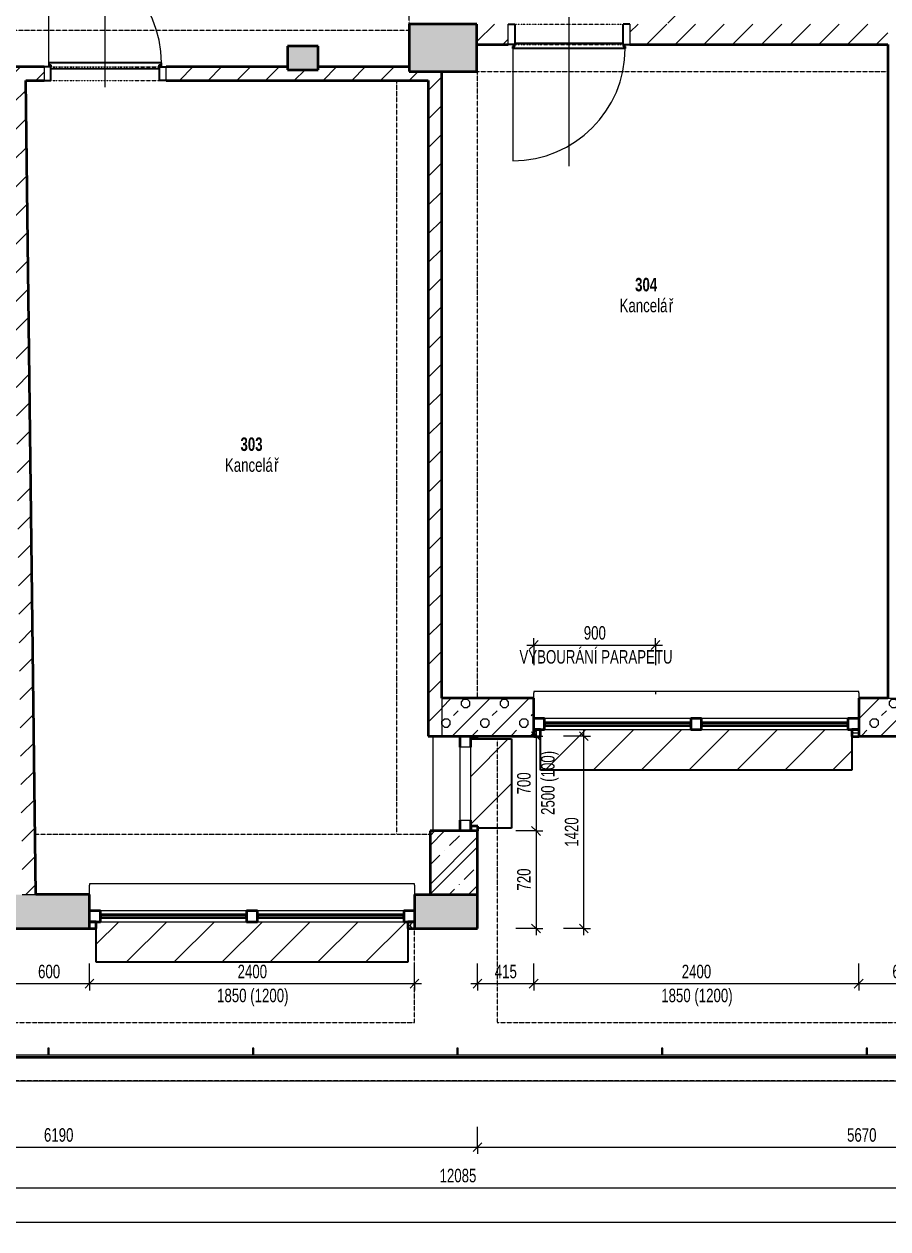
# Model space of a CAD drawing. Header units: millimetres. Extents: x -2861 to 222032, y -45352 to 20466.
# Drawn here: x 31845 to 38223, y -31282 to -22382 of the extents above; entities that cross this region are included whole.
import ezdxf

# ---------------------------------------------------------------- set-up
doc = ezdxf.new("R2010")
doc.units = ezdxf.units.MM
doc.linetypes.add('Dash dot dot', pattern=[5, 2, -1, 0, -1, 0, -1])
doc.linetypes.add('Čerchovaná se dvěma tečkami', pattern=[2.59, 1, -0.53, 0, -0.53, 0, -0.53])
for name, color, linetype, lineweight in [('A-ANNO-DIMS', 211, 'Continuous', 9), ('A-ANNO-DIMS-50', 211, 'Continuous', 9), ('A-AREA-IDEN', 2, 'Continuous', 9), ('A-DETL', 90, 'Continuous', 13), ('A-DETL-HDLN', 90, 'Continuous', 13), ('A-DOOR', 31, 'Continuous', 13), ('A-DOOR-FRAM', 31, 'Continuous', 25), ('A-FLOR', 192, 'Continuous', 13), ('A-FLOR-HRAL', 11, 'Continuous', 13), ('A-GENM', 13, 'Continuous', 13), ('A-GLAZ', 151, 'Continuous', 13), ('A-WALL', 113, 'Continuous', 13), ('A-WALL-PATT', 111, 'Continuous', 35), ('Q-SPCQ', 91, 'Continuous', 13), ('S-COLS', 52, 'Continuous', 13)]:
    doc.layers.add(name, color=color, linetype=linetype, lineweight=lineweight)
doc.styles.add('Arial_2', font='arial.ttf', dxfattribs={"width": 0.7, "height": 100})
doc.styles.add('Arial_B', font='arialbd.ttf', dxfattribs={"width": 0.7, "height": 100})
doc.dimstyles.new('Vnitřní_-_průhledné', dxfattribs={"dimscale": 304.8, "dimtxt": 102.02594, "dimasz": 0.213255, "dimexe": 0.164042, "dimexo": 0.0625, "dimgap": 0.032808, "dimtad": 1, "dimdec": 0, "dimrnd": 5, "dimzin": 0, "dimdsep": 46, "dimtxsty": 'Arial_2', "dimblk1": 'OBLIQUE', "dimblk2": 'OBLIQUE', "dimsah": 1, "dimcen": 0.09, "dimdle": 0.164042, "dimazin": 0, "dimtfac": 1, "dimtdec": 4, "dimtix": 1, "dimtmove": 0, "dimatfit": 3, "dimfxl": 0.492126, "dimfxlon": 1, "dimtvp": 1, "dimtolj": 1, "dimtzin": 0, "dimarcsym": 2})
pattern_1 = [(45, (0, 0), (-106.066, 106.066), [])]

# ---------------------------------------------------------------- blocks, each defined once
blk = doc.blocks.new('OKNO_2k_nadsvetlik - OKNO_2k_nadsvetlik 2400 x 1850-1972506-2NP_DEMOLICE A')
at = {"layer": 'A-GLAZ'}
h = blk.add_hatch(dxfattribs=at)
h.set_pattern_fill('FP_15', color=41, style=0, pattern_type=2)
h.set_pattern_definition([(180, (36807.78, -27502.503), (-75, -43.3), [50, -100]), (240, (36757.78, -27502.503), (-0.0011, -86.601905), [50, -100]), (120, (36757.78, -27502.503), (-74.9989, 43.301905), [50, -100])])
h.paths.add_polyline_path([(-1150, 141), (-1200, 141), (-1200, 90), (-1150, 90), (-1150, 140)])
h.paths.add_polyline_path([(1150, 141), (1150, 90), (1200, 90), (1200, 141)])
at = {"layer": 'A-GLAZ', "color": 40, "lineweight": 35}
for p, q in [((-1150, 141), (-1200, 141)), ((-1200, 141), (-1200, 140)), ((-1200, 90), (-1150, 90)), ((-1120, 90), (-1200, 90)), ((-1150, 90), (-1150, 141)), ((-1120, 10), (-1120, 90)), ((40, 90), (-40, 90)), ((-40, 90), (-40, 10)), ((40, 10), (40, 90)), ((1200, 90), (1120, 90)), ((1120, 90), (1120, 10)), ((1150, 141), (1150, 90)), ((1200, 141), (1150, 141)), ((1150, 90), (1200, 90)), ((1200, 140), (1200, 141)), ((-1200, 10), (-1120, 10)), ((-40, 60), (-1120, 60)), ((-1120, 60), (-1120, 40)), ((-1120, 40), (-40, 40)), ((-40, 40), (-40, 60)), ((-40, 10), (40, 10)), ((1120, 60), (40, 60)), ((40, 60), (40, 40)), ((40, 40), (1120, 40)), ((1120, 40), (1120, 60)), ((1120, 10), (1200, 10))]:
    blk.add_line(p, q, dxfattribs=at)
at = {"layer": 'A-GLAZ', "color": 41}
for p, q in [((-40, 90), (-1120, 90)), ((1120, 90), (40, 90)), ((-1120, 10), (-40, 10)), ((40, 10), (1120, 10))]:
    blk.add_line(p, q, dxfattribs=at)
blk = doc.blocks.new('parapet s nosem_vnitní - parapet s nosem_vnitní-1280305-2NP_DEMOLICE A')
at = {"layer": 'A-GENM', "color": 41}
for p, q in [((-1200, -190), (-1200, -150)), ((1200, -150), (1200, -190)), ((-1200, -190), (-1200, -200)), ((-1200, -200), (1200, -200)), ((1200, -200), (1200, -190))]:
    blk.add_line(p, q, dxfattribs=at)
blk = doc.blocks.new('parapet_ext - parapet_ext-1801991-2NP_DEMOLICE A')
at = {"layer": 'Q-SPCQ'}
h = blk.add_hatch(dxfattribs=at)
h.set_pattern_fill('FP_16', color=41, style=0, pattern_type=2)
h.set_pattern_definition([(225, (36807.78, -27592.5), (176.7767, -176.7767), [])])
h.paths.add_polyline_path([(-1150, 300), (-1150, 0), (1150, 0), (1150, 300), (-1120, 300)])
at = {"layer": 'Q-SPCQ', "color": 31, "lineweight": 25}
for p, q in [((-1150, 51), (-1150, 300)), ((-1150, 300), (1150, 300)), ((1150, 300), (1150, 51))]:
    blk.add_line(p, q, dxfattribs=at)
blk = doc.blocks.new('OKNO_2k_nadsvetlik - OKNO_2k_nadsvetlik 2400 x 1850-V3-2NP_DEMOLICE A')
at = {"layer": 'A-GLAZ'}
h = blk.add_hatch(dxfattribs=at)
h.set_pattern_fill('FP_19', color=256, style=0, pattern_type=2)
h.set_pattern_definition([(180, (33528.153, -28937.503), (-75, -43.3), [50, -100]), (240, (33478.153, -28937.503), (-0.0011, -86.601905), [50, -100]), (120, (33478.153, -28937.503), (-74.9989, 43.301905), [50, -100])])
h.paths.add_polyline_path([(-1200, 126), (-1200, 75), (-1150, 75), (-1150, 126)])
h.paths.add_polyline_path([(1150, 126), (1150, 75), (1200, 75), (1200, 126)])
at = {"layer": 'A-GLAZ', "lineweight": 35}
for p, q in [((-1150, 126), (-1200, 126)), ((-1200, 126), (-1200, 125)), ((-1150, 75), (-1150, 126)), ((1150, 126), (1150, 75)), ((1200, 126), (1150, 126)), ((1200, 125), (1200, 126)), ((-1200, 75), (-1150, 75)), ((-1120, 75), (-1200, 75)), ((-1120, -5), (-1120, 75)), ((-40, 45), (-1120, 45)), ((-1120, 45), (-1120, 25)), ((-1120, 25), (-40, 25)), ((40, 75), (-40, 75)), ((-40, 75), (-40, -5)), ((-40, 25), (-40, 45)), ((40, -5), (40, 75)), ((1120, 45), (40, 45)), ((40, 45), (40, 25)), ((40, 25), (1120, 25)), ((1200, 75), (1120, 75)), ((1120, 75), (1120, -5)), ((1120, 25), (1120, 45)), ((1150, 75), (1200, 75)), ((-1200, -5), (-1120, -5)), ((-40, -5), (40, -5)), ((1120, -5), (1200, -5))]:
    blk.add_line(p, q, dxfattribs=at)
at = {"layer": 'A-GLAZ'}
for p, q in [((-40, 75), (-1120, 75)), ((1120, 75), (40, 75)), ((-1120, -5), (-40, -5)), ((40, -5), (1120, -5))]:
    blk.add_line(p, q, dxfattribs=at)
blk = doc.blocks.new('parapet s nosem_vnitní - parapet s nosem_vnitní-V1-2NP_DEMOLICE A')
at = {"layer": 'A-GENM'}
for p, q in [((-1200, -190), (-1200, -120)), ((1200, -120), (1200, -190)), ((-1200, -190), (-1200, -200)), ((-1200, -200), (1200, -200)), ((1200, -200), (1200, -190))]:
    blk.add_line(p, q, dxfattribs=at)
blk = doc.blocks.new('parapet_ext - parapet_ext-V4-2NP_DEMOLICE A')
at = {"layer": 'Q-SPCQ'}
h = blk.add_hatch(dxfattribs=at)
h.set_pattern_fill('FP_20', color=41, style=0, pattern_type=2)
h.set_pattern_definition([(225, (33528.15, -29012.5), (176.7767, -176.7767), [])])
h.paths.add_polyline_path([(-1150, 300), (-1150, 0), (1150, 0), (1150, 300), (-1120, 300)])
at = {"layer": 'Q-SPCQ', "color": 31, "lineweight": 25}
for p, q in [((-1150, 51), (-1150, 300)), ((-1150, 300), (1150, 300)), ((1150, 300), (1150, 51))]:
    blk.add_line(p, q, dxfattribs=at)
blk = doc.blocks.new('Zábradlí - 50x10mm-980461-2NP_DEMOLICE A')
at = {"layer": 'A-FLOR-HRAL', "color": 41}
for p, q in [((25, 5), (-25, 5)), ((-25, 5), (-25, -5)), ((-25, -5), (25, -5))]:
    blk.add_line(p, q, dxfattribs=at)
blk = doc.blocks.new('Zábradlí - Zábradlí-1021635-2NP_DEMOLICE A')
at = {"layer": 'A-FLOR-HRAL', "color": 41}
for p, q in [((41088.6, -29997.5), (29003.6, -29997.5)), ((29003.6, -30007.5), (41088.6, -30007.5)), ((29003.6, -30017.5), (41088.6, -30017.5))]:
    blk.add_line(p, q, dxfattribs=at)
at = {"rotation": 269.9999999999998}
for p in [(32024.8, -29972.5), (33535.5, -29972.5), (35046.1, -29972.5), (36556.7, -29972.5), (38067.3, -29972.5)]:
    blk.add_blockref('Zábradlí - 50x10mm-980461-2NP_DEMOLICE A', p, dxfattribs=at)
blk = doc.blocks.new('DVERE_1k_oblozka - DD03_01_800x1970_koupelna-1549513-2NP_DEMOLICE A')
at = {"layer": 'A-DOOR'}
for p, q in [((-415, 47.1), (-415, 907.1)), ((0, -102.9), (0, 947.1)), ((-400, 47.1), (-450, 47.1)), ((-450, 47.1), (-450, -52.9)), ((-400, -52.9), (-400, 47.1)), ((305, 77.1), (-305, 77.1)), ((450, 47.1), (400, 47.1)), ((400, 47.1), (400, -52.9)), ((415, 77.1), (415, 47.1)), ((450, -52.9), (450, 47.1)), ((-450, -52.9), (-400, -52.9)), ((400, -52.9), (450, -52.9))]:
    blk.add_line(p, q, dxfattribs=at)
at = {"layer": 'A-DOOR', "lineweight": 25}
for p, q in [((415, 77.1), (-415, 77.1)), ((-415, 77.1), (-415, 62.1)), ((-415, 62.1), (-400, 62.1)), ((-400, 62.1), (-400, 47.1)), ((-400, 37.1), (400, 37.1)), ((400, 47.1), (400, 62.1)), ((400, 62.1), (415, 62.1)), ((415, 62.1), (415, 77.1))]:
    blk.add_line(p, q, dxfattribs=at)
at = {"layer": 'A-DOOR', "linetype": 'Čerchovaná se dvěma tečkami'}
for p, q in [((-400, 47.1), (400, 47.1)), ((-400, -52.9), (400, -52.9))]:
    blk.add_line(p, q, dxfattribs=at)
at = {"layer": 'A-DOOR'}
blk.add_arc((-415, 77.1), 830, 360, 90, dxfattribs=at)
at = {"layer": 'A-DOOR-FRAM'}
for p, q in [((-400, 47.1), (-450, 47.1)), ((-400, -52.9), (-400, 47.1)), ((400, 47.1), (400, -52.9)), ((400, 47.1), (450, 47.1)), ((-450, -52.9), (-400, -52.9)), ((450, -52.9), (400, -52.9))]:
    blk.add_line(p, q, dxfattribs=at)
blk = doc.blocks.new('DVERE_1k_oblozka - DD03_01_800x1970_koupelna-1549524-2NP_DEMOLICE A')
at = {"layer": 'A-DOOR'}
for p, q in [((0, 127.9), (0, -972.1)), ((-450, 77.9), (-400, 77.9)), ((-450, -72.1), (-450, 77.9)), ((-400, 77.9), (-400, -72.1)), ((400, 77.9), (450, 77.9)), ((400, -72.1), (400, 77.9)), ((450, 77.9), (450, -72.1)), ((-400, -72.1), (-450, -72.1)), ((-415, -72.1), (-415, -932.1)), ((450, -72.1), (400, -72.1)), ((415, -102.1), (415, -72.1)), ((305, -102.1), (-305, -102.1))]:
    blk.add_line(p, q, dxfattribs=at)
at = {"layer": 'A-DOOR', "linetype": 'Čerchovaná se dvěma tečkami'}
for p, q in [((-400, 77.9), (400, 77.9)), ((-400, -72.1), (400, -72.1))]:
    blk.add_line(p, q, dxfattribs=at)
at = {"layer": 'A-DOOR', "lineweight": 25}
for p, q in [((-415, -87.1), (-400, -87.1)), ((-415, -102.1), (-415, -87.1)), ((-400, -62.1), (400, -62.1)), ((-400, -87.1), (-400, -72.1)), ((400, -72.1), (400, -87.1)), ((400, -87.1), (415, -87.1)), ((415, -87.1), (415, -102.1)), ((415, -102.1), (-415, -102.1))]:
    blk.add_line(p, q, dxfattribs=at)
at = {"layer": 'A-DOOR'}
blk.add_arc((-415, -102.1), 830, 270, 0, dxfattribs=at)
at = {"layer": 'A-DOOR-FRAM'}
for p, q in [((-450, 77.9), (-400, 77.9)), ((-400, 77.9), (-400, -72.1)), ((400, -72.1), (400, 77.9)), ((450, 77.9), (400, 77.9)), ((-400, -72.1), (-450, -72.1)), ((400, -72.1), (450, -72.1))]:
    blk.add_line(p, q, dxfattribs=at)
blk = doc.blocks.new('OKNO_1k_nadsvetlik - OKNO_1k_nadsvetlik_700 x 2500-2251905-2NP_DEMOLICE A')
at = {"layer": 'A-GLAZ'}
h = blk.add_hatch(dxfattribs=at)
h.set_pattern_fill('FP_67', color=41, style=0, pattern_type=2)
h.set_pattern_definition([(90, (-27992.503, -35068.29), (-43.3, 75), [50, -100]), (150, (-27992.503, -35018.29), (-86.601905, 0.0011), [50, -100]), (30, (-27992.503, -35018.29), (43.301905, 74.9989), [50, -100])])
h.paths.add_polyline_path([(350, 125), (350, 126), (315, 126), (315, 75), (350, 75)])
h.paths.add_polyline_path([(-345, 75), (-345, 126), (-350, 126), (-350, 75)])
at = {"layer": 'A-GLAZ', "color": 40, "lineweight": 35}
for p, q in [((-345, 126), (-350, 126)), ((-345, 75), (-345, 126)), ((315, 126), (315, 75)), ((350, 126), (315, 126)), ((350, 125), (350, 126)), ((-350, 75), (-345, 75)), ((-270, 75), (-350, 75)), ((350, 75), (270, 75)), ((315, 75), (350, 75)), ((-350, -5), (-270, -5)), ((270, -5), (350, -5))]:
    blk.add_line(p, q, dxfattribs=at)
at = {"layer": 'A-GLAZ', "color": 41}
for p, q in [((-330, 126), (-345, 126)), ((270, 75), (-270, 75)), ((-270, 75), (-270, -5)), ((270, -5), (270, 75)), ((-270, -5), (270, -5))]:
    blk.add_line(p, q, dxfattribs=at)
blk = doc.blocks.new('parapet s nosem_vnitní - parapet s nosem_vnitní-1308288-2NP_DEMOLICE A')
at = {"layer": 'A-GENM', "color": 41}
blk.add_line((-350, -200), (350, -200), dxfattribs=at)
blk = doc.blocks.new('parapet_ext - parapet_ext-2251907-2NP_DEMOLICE A')
at = {"layer": 'Q-SPCQ'}
h = blk.add_hatch(dxfattribs=at)
h.set_pattern_fill('FP_68', color=41, style=0, pattern_type=2)
h.set_pattern_definition([(135, (-27992.5, -35143.3), (-176.7767, -176.7767), [])])
h.paths.add_polyline_path([(330, 300), (-330, 300), (-330, 0), (315, 0), (315, 51), (330, 51)])
at = {"layer": 'Q-SPCQ', "color": 31, "lineweight": 25}
for p, q in [((-330, 0), (-330, 300)), ((-330, 300), (330, 300)), ((330, 300), (330, 51))]:
    blk.add_line(p, q, dxfattribs=at)
blk = doc.blocks.new('Betonový pravoúhlý sloup - 170 x 230mm-2256506-2NP_DEMOLICE A')
at = {"layer": 'S-COLS'}
blk.add_hatch(color=9, dxfattribs=at).paths.add_polyline_path([(-87.5, -112.5), (87.5, -112.5), (87.5, 112.5), (-87.5, 112.5)])
at = {"layer": 'S-COLS', "lineweight": 35}
for p, q in [((87.5, 112.5), (-87.5, 112.5)), ((-87.5, 112.5), (-87.5, -112.5)), ((87.5, -112.5), (87.5, 112.5)), ((-87.5, -112.5), (87.5, -112.5))]:
    blk.add_line(p, q, dxfattribs=at)
blk = doc.blocks.new('Betonový pravoúhlý sloup - 350 x 500mm-2256481-2NP_DEMOLICE A')
at = {"layer": 'S-COLS'}
blk.add_hatch(color=9, dxfattribs=at).paths.add_polyline_path([(-175, -250), (175, -250), (175, 250), (-175, 250)])
at = {"layer": 'S-COLS', "lineweight": 35}
for p, q in [((175, 250), (-175, 250)), ((-175, 250), (-175, -250)), ((175, -250), (175, 250)), ((-175, -250), (175, -250))]:
    blk.add_line(p, q, dxfattribs=at)
blk = doc.blocks.new('DIMBLOCK35-2NP_DEMOLICE A')
at = {"layer": 'A-ANNO-DIMS-50'}
for p, q in [((29003.6, -30677.6), (29003.6, -30527.6)), ((35193.3, -30677.6), (35193.3, -30527.6)), ((29003.6, -30677.6), (35193.3, -30677.6)), ((29003.6, -30677.6), (29003.6, -30727.6)), ((35193.3, -30677.6), (35193.3, -30727.6))]:
    blk.add_line(p, q, dxfattribs=at)
at = {"layer": 'A-ANNO-DIMS-50', "lineweight": 18}
for p, q in [((29003.6, -30677.6), (28971.1, -30710.1)), ((29003.6, -30677.6), (29036.1, -30645.1)), ((35193.3, -30677.6), (35160.8, -30710.1)), ((35193.3, -30677.6), (35225.8, -30645.1))]:
    blk.add_line(p, q, dxfattribs=at)
at = {"layer": 'A-ANNO-DIMS-50', "color": 0, "insert": (31991.7, -30537.8), "char_height": 100, "width": 256.164, "attachment_point": 1, "line_spacing_factor": 0.941778, "style": 'Arial_2'}
blk.add_mtext('6190', dxfattribs=at)
blk = doc.blocks.new('_Oblique')
at = {"color": 0, "linetype": 'ByBlock', "lineweight": -2}
blk.add_line((-0.5, -0.5), (0.5, 0.5), dxfattribs=at)
blk = doc.blocks.new('DIMBLOCK36-2NP_DEMOLICE A')
at = {"layer": 'A-ANNO-DIMS-50'}
for p, q in [((35193.3, -30677.6), (35193.3, -30527.6)), ((40863.6, -30677.6), (40863.6, -30527.6)), ((35193.3, -30677.6), (40863.6, -30677.6)), ((35193.3, -30677.6), (35193.3, -30727.6)), ((40863.6, -30677.6), (40863.6, -30727.6))]:
    blk.add_line(p, q, dxfattribs=at)
at = {"layer": 'A-ANNO-DIMS-50', "lineweight": 18}
for p, q in [((35193.3, -30677.6), (35160.8, -30710.1)), ((35193.3, -30677.6), (35225.8, -30645.1)), ((40863.6, -30677.6), (40831.1, -30710.1)), ((40863.6, -30677.6), (40896.1, -30645.1))]:
    blk.add_line(p, q, dxfattribs=at)
at = {"layer": 'A-ANNO-DIMS-50', "color": 0, "insert": (37921.7, -30537.8), "char_height": 100, "width": 256.164, "attachment_point": 1, "line_spacing_factor": 0.941778, "style": 'Arial_2'}
blk.add_mtext('5670', dxfattribs=at)
blk = doc.blocks.new('DIMBLOCK40-2NP_DEMOLICE A')
at = {"layer": 'A-ANNO-DIMS-50'}
for p, q in [((35193.3, -29470.3), (35193.3, -29320.3)), ((35607.8, -29470.3), (35607.8, -29320.3)), ((35143.3, -29470.3), (35607.8, -29470.3)), ((35193.3, -29470.3), (35193.3, -29520.3)), ((35607.8, -29470.3), (35607.8, -29520.3))]:
    blk.add_line(p, q, dxfattribs=at)
at = {"layer": 'A-ANNO-DIMS-50', "lineweight": 18}
for p, q in [((35193.3, -29470.3), (35225.8, -29437.8)), ((35607.8, -29470.3), (35640.3, -29437.8)), ((35193.3, -29470.3), (35160.8, -29502.8)), ((35607.8, -29470.3), (35575.3, -29502.8))]:
    blk.add_line(p, q, dxfattribs=at)
at = {"layer": 'A-ANNO-DIMS-50', "color": 0, "insert": (35320.5, -29330.4), "char_height": 100, "width": 192.123, "attachment_point": 1, "line_spacing_factor": 0.941778, "style": 'Arial_2'}
blk.add_mtext('415', dxfattribs=at)
blk = doc.blocks.new('DIMBLOCK41-2NP_DEMOLICE A')
at = {"layer": 'A-ANNO-DIMS-50'}
for p, q in [((35607.8, -29470.3), (35607.8, -29320.3)), ((38007.8, -29470.3), (38007.8, -29320.3)), ((35607.8, -29470.3), (38007.8, -29470.3)), ((35607.8, -29470.3), (35607.8, -29520.3)), ((38007.8, -29470.3), (38007.8, -29520.3))]:
    blk.add_line(p, q, dxfattribs=at)
at = {"layer": 'A-ANNO-DIMS-50', "lineweight": 18}
for p, q in [((35607.8, -29470.3), (35640.3, -29437.8)), ((38007.8, -29470.3), (38040.3, -29437.8)), ((35607.8, -29470.3), (35575.3, -29502.8)), ((38007.8, -29470.3), (37975.3, -29502.8))]:
    blk.add_line(p, q, dxfattribs=at)
at = {"layer": 'A-ANNO-DIMS-50', "color": 0, "char_height": 100, "attachment_point": 1, "line_spacing_factor": 0.941778, "style": 'Arial_2'}
for s, insert, width in [('2400', (36701, -29330.4), 256.164), ('1850 (1200)', (36549.6, -29507.4), 619.69)]:
    blk.add_mtext(s, dxfattribs=dict(at, insert=insert, width=width))
blk = doc.blocks.new('DIMBLOCK42-2NP_DEMOLICE A')
at = {"layer": 'A-ANNO-DIMS-50'}
for p, q in [((38007.8, -29470.3), (38007.8, -29320.3)), ((38665.6, -29470.3), (38665.6, -29320.3)), ((38007.8, -29470.3), (38665.6, -29470.3)), ((38007.8, -29470.3), (38007.8, -29520.3)), ((38665.6, -29470.3), (38665.6, -29520.3))]:
    blk.add_line(p, q, dxfattribs=at)
at = {"layer": 'A-ANNO-DIMS-50', "lineweight": 18}
for p, q in [((38007.8, -29470.3), (38040.3, -29437.8)), ((38665.6, -29470.3), (38698.1, -29437.8)), ((38007.8, -29470.3), (37975.3, -29502.8)), ((38665.6, -29470.3), (38633.1, -29502.8))]:
    blk.add_line(p, q, dxfattribs=at)
at = {"layer": 'A-ANNO-DIMS-50', "color": 0, "insert": (38256.6, -29330.4), "char_height": 100, "width": 192.123, "attachment_point": 1, "line_spacing_factor": 0.941778, "style": 'Arial_2'}
blk.add_mtext('660', dxfattribs=at)
blk = doc.blocks.new('DIMBLOCK45-2NP_DEMOLICE A')
at = {"layer": 'A-ANNO-DIMS-50'}
for p, q in [((35977.4, -27642.5), (35827.4, -27642.5)), ((35977.4, -29112.5), (35977.4, -27592.5)), ((35977.4, -27642.5), (36027.4, -27642.5)), ((35977.4, -29062.5), (35827.4, -29062.5)), ((35977.4, -29062.5), (36027.4, -29062.5))]:
    blk.add_line(p, q, dxfattribs=at)
at = {"layer": 'A-ANNO-DIMS-50', "lineweight": 18}
for p, q in [((35977.4, -27642.5), (35944.9, -27610)), ((35977.4, -27642.5), (36009.9, -27675)), ((35977.4, -29062.5), (35944.9, -29030)), ((35977.4, -29062.5), (36009.9, -29095))]:
    blk.add_line(p, q, dxfattribs=at)
at = {"layer": 'A-ANNO-DIMS-50', "color": 0, "insert": (35837.6, -28459.2), "char_height": 100, "width": 256.164, "attachment_point": 1, "rotation": 90, "line_spacing_factor": 0.941778, "style": 'Arial_2'}
blk.add_mtext('1420', dxfattribs=at)
blk = doc.blocks.new('DIMBLOCK48-2NP_DEMOLICE A')
at = {"layer": 'A-ANNO-DIMS-50'}
for p, q in [((31728.2, -29470.3), (31728.2, -29320.3)), ((32328.2, -29470.3), (32328.2, -29320.3)), ((31728.2, -29470.3), (32328.2, -29470.3)), ((31728.2, -29470.3), (31728.2, -29520.3)), ((32328.2, -29470.3), (32328.2, -29520.3))]:
    blk.add_line(p, q, dxfattribs=at)
at = {"layer": 'A-ANNO-DIMS-50', "lineweight": 18}
for p, q in [((31728.2, -29470.3), (31760.7, -29437.8)), ((32328.2, -29470.3), (32360.7, -29437.8)), ((31728.2, -29470.3), (31695.7, -29502.8)), ((32328.2, -29470.3), (32295.7, -29502.8))]:
    blk.add_line(p, q, dxfattribs=at)
at = {"layer": 'A-ANNO-DIMS-50', "color": 0, "insert": (31948.1, -29330.4), "char_height": 100, "width": 192.123, "attachment_point": 1, "line_spacing_factor": 0.941778, "style": 'Arial_2'}
blk.add_mtext('600', dxfattribs=at)
blk = doc.blocks.new('DIMBLOCK49-2NP_DEMOLICE A')
at = {"layer": 'A-ANNO-DIMS-50'}
for p, q in [((32328.2, -29470.3), (32328.2, -29320.3)), ((34728.2, -29470.3), (34728.2, -29320.3)), ((32328.2, -29470.3), (34778.2, -29470.3)), ((32328.2, -29470.3), (32328.2, -29520.3)), ((34728.2, -29470.3), (34728.2, -29520.3))]:
    blk.add_line(p, q, dxfattribs=at)
at = {"layer": 'A-ANNO-DIMS-50', "lineweight": 18}
for p, q in [((32328.2, -29470.3), (32360.7, -29437.8)), ((34728.2, -29470.3), (34760.7, -29437.8)), ((32328.2, -29470.3), (32295.7, -29502.8)), ((34728.2, -29470.3), (34695.7, -29502.8))]:
    blk.add_line(p, q, dxfattribs=at)
at = {"layer": 'A-ANNO-DIMS-50', "color": 0, "char_height": 100, "attachment_point": 1, "line_spacing_factor": 0.941778, "style": 'Arial_2'}
for s, insert, width in [('2400', (33421.4, -29330.4), 256.164), ('1850 (1200)', (33269.9, -29507.4), 619.69)]:
    blk.add_mtext(s, dxfattribs=dict(at, insert=insert, width=width))
blk = doc.blocks.new('DIMBLOCK82-2NP_DEMOLICE A')
at = {"layer": 'A-ANNO-DIMS-50'}
for p, q in [((29003.6, -30977.7), (29003.6, -30684.9)), ((41088.6, -30977.7), (41088.6, -30684.9)), ((29003.6, -30977.7), (41088.6, -30977.7)), ((29003.6, -30977.7), (29003.6, -31027.7)), ((41088.6, -30977.7), (41088.6, -31027.7))]:
    blk.add_line(p, q, dxfattribs=at)
at = {"layer": 'A-ANNO-DIMS-50', "lineweight": 18}
for p, q in [((29003.6, -30977.7), (29036.1, -30945.2)), ((41088.6, -30977.7), (41121.1, -30945.2)), ((29003.6, -30977.7), (28971.1, -31010.2)), ((41088.6, -30977.7), (41056.1, -31010.2))]:
    blk.add_line(p, q, dxfattribs=at)
at = {"layer": 'A-ANNO-DIMS-50', "color": 0, "insert": (34912.7, -30837.8), "char_height": 100, "width": 320.204, "attachment_point": 1, "line_spacing_factor": 0.941778, "style": 'Arial_2'}
blk.add_mtext('12085', dxfattribs=at)
blk = doc.blocks.new('DIMBLOCK85-2NP_DEMOLICE A')
at = {"layer": 'A-ANNO-DIMS-50'}
for p, q in [((41513.6, -31231.9), (41513.6, -30522)), ((-1455.4, -31231.9), (-1455.4, -30806.8)), ((-1505.4, -31231.9), (41563.6, -31231.9)), ((-1455.4, -31231.9), (-1455.4, -31281.9)), ((41513.6, -31231.9), (41513.6, -31281.9))]:
    blk.add_line(p, q, dxfattribs=at)
at = {"layer": 'A-ANNO-DIMS-50', "lineweight": 18}
for p, q in [((-1455.4, -31231.9), (-1487.9, -31264.4)), ((-1455.4, -31231.9), (-1422.9, -31199.4)), ((41513.6, -31231.9), (41481.1, -31264.4)), ((41513.6, -31231.9), (41546.1, -31199.4))]:
    blk.add_line(p, q, dxfattribs=at)
at = {"layer": 'A-ANNO-DIMS-50', "color": 0, "insert": (19895.7, -31092.1), "char_height": 100, "width": 320.204, "attachment_point": 1, "line_spacing_factor": 0.941778, "style": 'Arial_2'}
blk.add_mtext('42970', dxfattribs=at)
blk = doc.blocks.new('DIMBLOCK110-2NP_DEMOLICE A')
at = {"layer": 'A-ANNO-DIMS-50'}
for p, q in [((35607.8, -26968.9), (35607.8, -26918.9)), ((36507.8, -26968.9), (36507.8, -26918.9)), ((35557.8, -26968.9), (36557.8, -26968.9)), ((35607.8, -26968.9), (35607.8, -27118.9)), ((36507.8, -26968.9), (36507.8, -27118.9))]:
    blk.add_line(p, q, dxfattribs=at)
at = {"layer": 'A-ANNO-DIMS-50', "lineweight": 18}
for p, q in [((35607.8, -26968.9), (35640.3, -26936.4)), ((36507.8, -26968.9), (36540.3, -26936.4)), ((35607.8, -26968.9), (35575.3, -27001.4)), ((36507.8, -26968.9), (36475.3, -27001.4))]:
    blk.add_line(p, q, dxfattribs=at)
at = {"layer": 'A-ANNO-DIMS-50', "color": 0, "char_height": 100, "attachment_point": 1, "line_spacing_factor": 0.941778, "style": 'Arial_2'}
for s, insert, width in [('900', (35977.7, -26829), 192.123), ('VYBOURÁNÍ PARAPETU', (35502.9, -27006), 1331.674)]:
    blk.add_mtext(s, dxfattribs=dict(at, insert=insert, width=width))
blk = doc.blocks.new('DIMBLOCK111-2NP_DEMOLICE A')
at = {"layer": 'A-ANNO-DIMS-50'}
for p, q in [((35625, -27642.5), (35475, -27642.5)), ((35625, -27592.5), (35625, -28342.5)), ((35625, -27642.5), (35675, -27642.5)), ((35625, -28342.5), (35475, -28342.5)), ((35625, -28342.5), (35675, -28342.5))]:
    blk.add_line(p, q, dxfattribs=at)
at = {"layer": 'A-ANNO-DIMS-50', "lineweight": 18}
for p, q in [((35625, -27642.5), (35592.5, -27610)), ((35625, -27642.5), (35657.5, -27675)), ((35625, -28342.5), (35592.5, -28310)), ((35625, -28342.5), (35657.5, -28375))]:
    blk.add_line(p, q, dxfattribs=at)
at = {"layer": 'A-ANNO-DIMS-50', "color": 0, "char_height": 100, "attachment_point": 1, "rotation": 90, "line_spacing_factor": 0.941778, "style": 'Arial_2'}
for s, insert, width in [('2500 (100)', (35662.1, -28224), 555.649), ('700', (35485.1, -28072.6), 192.123)]:
    blk.add_mtext(s, dxfattribs=dict(at, insert=insert, width=width))
blk = doc.blocks.new('DIMBLOCK112-2NP_DEMOLICE A')
at = {"layer": 'A-ANNO-DIMS-50'}
for p, q in [((35625, -28342.5), (35475, -28342.5)), ((35625, -28342.5), (35625, -29112.5)), ((35625, -28342.5), (35675, -28342.5)), ((35625, -29062.5), (35475, -29062.5)), ((35625, -29062.5), (35675, -29062.5))]:
    blk.add_line(p, q, dxfattribs=at)
at = {"layer": 'A-ANNO-DIMS-50', "lineweight": 18}
for p, q in [((35625, -28342.5), (35592.5, -28310)), ((35625, -28342.5), (35657.5, -28375)), ((35625, -29062.5), (35592.5, -29030)), ((35625, -29062.5), (35657.5, -29095))]:
    blk.add_line(p, q, dxfattribs=at)
at = {"layer": 'A-ANNO-DIMS-50', "color": 0, "insert": (35485.1, -28782.6), "char_height": 100, "width": 192.123, "attachment_point": 1, "rotation": 90, "line_spacing_factor": 0.941778, "style": 'Arial_2'}
blk.add_mtext('720', dxfattribs=at)

msp = doc.modelspace()

# ---------------------------------------------------------------- hatches: boundary and pattern name
at = {"layer": 'A-WALL-PATT', "lineweight": 13}
h = msp.add_hatch(dxfattribs=at)
h.set_pattern_fill('FP_4', color=256, style=0, pattern_type=2)
h.set_pattern_definition(pattern_1)
h.paths.add_polyline_path([(36695.9, -22382.3), (36697.4, -22382.3), (36695.9, -22261.1), (36595.9, -22262.3), (36597.4, -22382.3), (36695.3, -22382.3)])
h.paths.add_polyline_path([(36584.8, -21362.4), (36684.8, -21361.1), (36674.1, -20491.6), (36574.1, -20492.7)])
h = msp.add_hatch(dxfattribs=at)
h.set_pattern_fill('FP_4', color=256, style=0, pattern_type=2)
h.set_pattern_definition(pattern_1)
h.paths.add_polyline_path([(36318.3, -22532.3), (38223.3, -22532.3), (38223.3, -22382.3), (36318.3, -22382.3)])
h.paths.add_polyline_path([(35418.3, -22532.3), (35418.3, -22382.3), (35188.3, -22382.3), (35188.3, -22532.3)])
h = msp.add_hatch(dxfattribs=at)
h.set_pattern_fill('FP_4', color=256, style=0, pattern_type=2)
h.set_pattern_definition(pattern_1)
h.paths.add_polyline_path([(34688.3, -22799.1), (34828.3, -22799.1), (34828.3, -22732.3), (34688.3, -22732.3), (34688.3, -22699.1), (34015.8, -22699.1), (34015.8, -22719.8), (33790.8, -22719.8), (33790.8, -22699.1), (32893.3, -22699.1), (32893.3, -22799.1), (34015.8, -22799.1)])
h.paths.add_polyline_path([(31758.1, -22799.1), (31993.3, -22799.1), (31993.3, -22699.1), (29279, -22699.1), (29279, -22712.5), (28779, -22712.5), (28779, -22699.1), (27989, -22699.1), (27989, -22799.1), (31498.4, -22799.1)])
h.paths.add_polyline_path([(27089, -22799.1), (27089, -22699.1), (24252.5, -22699.1), (24252.5, -22799.1), (26138.6, -22799.1)])
h.paths.add_polyline_path([(23312.5, -22799.1), (23352.5, -22799.1), (23352.5, -22699.1), (23312.5, -22699.1), (23312.5, -22706.4)])
h = msp.add_hatch(dxfattribs=at)
h.set_pattern_fill('FP_4', color=256, style=0, pattern_type=2)
h.set_pattern_definition(pattern_1)
h.paths.add_polyline_path([(34828.3, -27642.5), (34928.3, -27642.5), (34928.3, -22732.3), (34828.3, -22732.3), (34828.3, -27490.2)])
h = msp.add_hatch(dxfattribs=at)
h.set_pattern_fill('FP_4', color=256, style=0, pattern_type=2)
h.set_pattern_definition(pattern_1)
h.paths.add_polyline_path([(31931.8, -28812.5), (31858.1, -22799.1), (31758.1, -22799.1), (31831.8, -28812.5)])
h = msp.add_hatch(dxfattribs=at)
h.set_pattern_fill('FP_6', color=256, angle=45, style=0, pattern_type=2)
h.set_pattern_definition([(45, (38167.78, -27642.5), (-143.684, 143.684), []), (360, (38396.73, -27575.2), (143.684, 143.684), [25.4, -261.968]), (45, (38422.13, -27575.2), (-143.684, 143.684), [25.4, -177.8]), (90, (38440.09, -27557.24), (-143.684, 143.684), [25.4, -261.968]), (135, (38440.09, -27531.84), (-143.684, -143.684), [25.4, -177.8]), (360, (38396.73, -27513.88), (143.684, 143.684), [25.4, -261.968]), (45, (38378.77, -27531.84), (-143.684, 143.684), [25.4, -177.8]), (90, (38378.77, -27557.24), (-143.684, 143.684), [25.4, -261.968]), (135, (38396.73, -27575.2), (-143.684, -143.684), [25.4, -177.8]), (45, (38463.31, -27490.66), (-143.684, 143.684), [50.8, -152.4])])
h.paths.add_polyline_path([(41263.6, -27642.5), (41263.6, -27362.5), (40665.6, -27362.5), (40665.6, -27642.5)])
h.paths.add_polyline_path([(38323.3, -27642.5), (38665.6, -27642.5), (38665.6, -27362.5), (38007.8, -27362.5), (38007.8, -27642.5), (38223.3, -27642.5)])
h.paths.add_polyline_path([(34932.1, -27642.5), (35607.8, -27642.5), (35607.8, -27362.5), (34928.3, -27362.5), (34928.3, -27642.5)])
h = msp.add_hatch(dxfattribs=at)
h.set_pattern_fill('FP_7', color=256, angle=45, style=0, pattern_type=2)
h.set_pattern_definition([(45, (0, 0), (-179.6051, 179.6051), []), (45, (71.84, -5e-14), (-179.6051, 179.6051), []), (45, (215.53, -2e-13), (-107.7631, 251.4472), [101.6, -50.8, 1.676, -49.124])])
h.paths.add_polyline_path([(35193.3, -28812.5), (35193.3, -28342.5), (34843.3, -28342.5), (34843.3, -28812.5), (34932.1, -28812.5)])
h = msp.add_hatch(dxfattribs=at)
h.set_pattern_fill('FP_2', color=256, angle=45, style=0, pattern_type=2)
h.set_pattern_definition([(45, (32129.88, -29062.5), (-143.684, 143.684), []), (360, (32358.83, -28995.2), (143.684, 143.684), [25.4, -261.968]), (45, (32384.23, -28995.2), (-143.684, 143.684), [25.4, -177.8]), (90, (32402.19, -28977.24), (-143.684, 143.684), [25.4, -261.968]), (135, (32402.19, -28951.84), (-143.684, -143.684), [25.4, -177.8]), (360, (32358.83, -28933.88), (143.684, 143.684), [25.4, -261.968]), (45, (32340.87, -28951.84), (-143.684, 143.684), [25.4, -177.8]), (90, (32340.87, -28977.24), (-143.684, 143.684), [25.4, -261.968]), (135, (32358.83, -28995.2), (-143.684, -143.684), [25.4, -177.8]), (45, (32425.4, -28910.66), (-143.684, 143.684), [50.8, -152.4])])
h.paths.add_polyline_path([(32328.2, -29062.5), (32328.2, -28812.5), (31728.2, -28812.5), (31728.2, -29062.5), (31931.8, -29062.5)])
h.paths.add_polyline_path([(34932.1, -29062.5), (35193.3, -29062.5), (35193.3, -28812.5), (34728.2, -28812.5), (34728.2, -29062.5)])
h.paths.add_polyline_path([(28793.6, -29062.5), (29328.2, -29062.5), (29328.2, -28812.5), (28793.6, -28812.5), (28793.6, -28836.5)])
h.paths.add_polyline_path([(25813.6, -29062.5), (26393.6, -29062.5), (26393.6, -28812.5), (25813.6, -28812.5)])
h.paths.add_polyline_path([(23202.5, -29062.5), (23413.6, -29062.5), (23413.6, -28812.5), (22602.5, -28812.5), (22602.5, -29062.5), (22802.5, -29062.5)])

# ---------------------------------------------------------------- linework, layer by layer
at = {"layer": 'A-DETL', "linetype": 'Dash dot dot'}
for p, q in [((34688.3, -22429.1), (34688.3, -20512.2)), ((34688.3, -22429.1), (29279, -22429.1)), ((35193.3, -22732.3), (38223.3, -22732.3)), ((35193.3, -27362.5), (35193.3, -22732.3)), ((34598.2, -28365), (34598.2, -22799.1)), ((35338.6, -27657.5), (35338.6, -29757.5)), ((31926.3, -28365), (34843.3, -28365)), ((34728.2, -29757.5), (34728.2, -29062.5)), ((29363.6, -29757.5), (34728.2, -29757.5)), ((35338.6, -29757.5), (40728.6, -29757.5)), ((41088.6, -30187.5), (29003.6, -30187.5))]:
    msp.add_line(p, q, dxfattribs=at)
at = {"layer": 'A-DETL-HDLN'}
msp.add_line((36507.8, -27312.5), (36507.8, -27332.5), dxfattribs=at)
at = {"layer": 'A-FLOR'}
msp.add_line((29003.6, -30187.5), (41088.6, -30187.5), dxfattribs=at)
at = {"layer": 'A-WALL', "lineweight": 35}
for p, q in [((35188.3, -22532.3), (35418.3, -22532.3)), ((36318.3, -22532.3), (38223.3, -22532.3)), ((38223.3, -22532.3), (38223.3, -27362.5)), ((31993.3, -22699.1), (29279, -22699.1)), ((33790.8, -22699.1), (32893.3, -22699.1)), ((34688.3, -22699.1), (34015.8, -22699.1)), ((34928.3, -27362.5), (34928.3, -22732.3)), ((31858.1, -22799.1), (31993.3, -22799.1)), ((31931.8, -28812.5), (31858.1, -22799.1)), ((32893.3, -22799.1), (34828.3, -22799.1)), ((34828.3, -22799.1), (34828.3, -27642.5)), ((35607.8, -27362.5), (34928.3, -27362.5)), ((35607.8, -27642.5), (35607.8, -27362.5)), ((38223.3, -27362.5), (38007.8, -27362.5)), ((38007.8, -27362.5), (38007.8, -27642.5)), ((34828.3, -27642.5), (35607.8, -27642.5)), ((38007.8, -27642.5), (38665.6, -27642.5)), ((35193.3, -28342.5), (34843.3, -28342.5)), ((34843.3, -28342.5), (34843.3, -28812.5)), ((35193.3, -29062.5), (35193.3, -28342.5)), ((32328.2, -28812.5), (31931.8, -28812.5)), ((32328.2, -29062.5), (32328.2, -28812.5)), ((34728.2, -28812.5), (34728.2, -29062.5)), ((34728.2, -28812.5), (35193.3, -28812.5)), ((31728.2, -29062.5), (32328.2, -29062.5)), ((34728.2, -29062.5), (35193.3, -29062.5))]:
    msp.add_line(p, q, dxfattribs=at)
at = {"layer": 'A-WALL'}
for p, q in [((34928.3, -27362.5), (34928.3, -27642.5)), ((38223.3, -27362.5), (38323.3, -27362.5)), ((31831.8, -28812.5), (31931.8, -28812.5))]:
    msp.add_line(p, q, dxfattribs=at)

# ---------------------------------------------------------------- block references
at = {"layer": 'A-DOOR'}
for name, p in [('DVERE_1k_oblozka - DD03_01_800x1970_koupelna-1549513-2NP_DEMOLICE A', (32443.3, -22746.2)), ('DVERE_1k_oblozka - DD03_01_800x1970_koupelna-1549524-2NP_DEMOLICE A', (35868.3, -22460.1))]:
    msp.add_blockref(name, p, dxfattribs=at)
at = {"layer": 'A-FLOR-HRAL', "color": 41}
msp.add_blockref('Zábradlí - Zábradlí-1021635-2NP_DEMOLICE A', (0, 0), dxfattribs=at)
at = {"layer": 'A-GENM', "color": 41}
for name, p, rotation in [('parapet s nosem_vnitní - parapet s nosem_vnitní-1280305-2NP_DEMOLICE A', (36807.8, -27512.5), 180), ('parapet s nosem_vnitní - parapet s nosem_vnitní-1308288-2NP_DEMOLICE A', (35063.3, -27992.5), 270)]:
    msp.add_blockref(name, p, dxfattribs=dict(at, rotation=rotation))
at = {"layer": 'A-GENM', "rotation": 180}
msp.add_blockref('parapet s nosem_vnitní - parapet s nosem_vnitní-V1-2NP_DEMOLICE A', (33528.2, -28932.5), dxfattribs=at)
at = {"layer": 'A-GLAZ', "color": 41}
for name, p, rotation in [('OKNO_2k_nadsvetlik - OKNO_2k_nadsvetlik 2400 x 1850-1972506-2NP_DEMOLICE A', (36807.8, -27502.5), 180), ('OKNO_1k_nadsvetlik - OKNO_1k_nadsvetlik_700 x 2500-2251905-2NP_DEMOLICE A', (35068.3, -27992.5), 270)]:
    msp.add_blockref(name, p, dxfattribs=dict(at, rotation=rotation))
at = {"layer": 'A-GLAZ', "rotation": 180}
msp.add_blockref('OKNO_2k_nadsvetlik - OKNO_2k_nadsvetlik 2400 x 1850-V3-2NP_DEMOLICE A', (33528.2, -28937.5), dxfattribs=at)
at = {"layer": 'Q-SPCQ', "color": 31, "lineweight": 25}
for name, p, rotation in [('parapet_ext - parapet_ext-2251907-2NP_DEMOLICE A', (35143.3, -27992.5), 270), ('parapet_ext - parapet_ext-1801991-2NP_DEMOLICE A', (36807.8, -27592.5), 180), ('parapet_ext - parapet_ext-V4-2NP_DEMOLICE A', (33528.2, -29012.5), 180)]:
    msp.add_blockref(name, p, dxfattribs=dict(at, rotation=rotation))
at = {"layer": 'S-COLS'}
for name, p, rotation in [('Betonový pravoúhlý sloup - 350 x 500mm-2256481-2NP_DEMOLICE A', (34938.3, -22557.3), 89.9999999999999), ('Betonový pravoúhlý sloup - 170 x 230mm-2256506-2NP_DEMOLICE A', (33903.3, -22632.3), 269.9999999999997)]:
    msp.add_blockref(name, p, dxfattribs=dict(at, rotation=rotation))

# ---------------------------------------------------------------- texts
at = {"layer": 'A-AREA-IDEN', "lineweight": 18, "char_height": 100, "attachment_point": 1}
for s, insert, width, style in [('304', (36356.6, -24256.7), 202.025, 'Arial_B'), ('Kancelá', (36242, -24410.8), 440.527, 'Arial_2'), ('\\fArial|b0|i0|c238|p34|;\\W.7;ř', (36605.5, -24410.8), 39.283, 'Arial_2'), ('303', (33442.7, -25435.4), 202.025, 'Arial_B'), ('Kancelá', (33328.1, -25589.5), 440.527, 'Arial_2'), ('\\fArial|b0|i0|c238|p34|;\\W.7;ř', (33691.5, -25589.5), 39.283, 'Arial_2')]:
    msp.add_mtext(s, dxfattribs=dict(at, insert=insert, width=width, style=style))

# ---------------------------------------------------------------- dimensions: what is measured, and where the dimension line sits
at = {"layer": 'A-ANNO-DIMS'}
for base, p1, p2, text, override, picture, middle in [((36507.8, -26968.9), (35607.8, -27118.9), (36507.8, -27118.9), '<>\\XVYBOURÁNÍ PARAPETU', {"dimpost": '<>', "dimfxl": 900}, 'DIMBLOCK110-2NP_DEMOLICE A', (36057.8, -26968.9)), ((34728.2, -29470.3), (32328.2, -29320.3), (34728.2, -29320.3), '<>\\X1850 (1200)', {"dimpost": '<>', "dimfxl": 2400}, 'DIMBLOCK49-2NP_DEMOLICE A', (33528.2, -29470.3)), ((38007.8, -29470.3), (35607.8, -29320.3), (38007.8, -29320.3), '<>\\X1850 (1200)', {"dimpost": '<>', "dimfxl": 2400}, 'DIMBLOCK41-2NP_DEMOLICE A', (36807.8, -29470.3))]:
    dim = msp.add_linear_dim(base=base, p1=p1, p2=p2, text=text, dimstyle='Vnitřní_-_průhledné', override=override, dxfattribs=at)
    dim.commit()
    dim.dimension.update_dxf_attribs({"geometry": picture, "text_midpoint": middle})
dim = msp.add_linear_dim(base=(35625, -28342.5), p1=(35475, -27642.5), p2=(35475, -28342.5), angle=90, text='<>\\X2500 (100)', dimstyle='Vnitřní_-_průhledné', override={"dimpost": '<>', "dimfxl": 700}, dxfattribs=at)
dim.commit()
dim.dimension.update_dxf_attribs({"geometry": 'DIMBLOCK111-2NP_DEMOLICE A', "text_midpoint": (35625, -27992.5)})
for base, p1, p2, override, picture, middle in [((35977.4, -27642.5), (35827.4, -29062.5), (35827.4, -27642.5), {"dimpost": '<>', "dimfxl": 1420}, 'DIMBLOCK45-2NP_DEMOLICE A', (35916.4, -28352.5)), ((35625, -29062.5), (35475, -28342.5), (35475, -29062.5), {"dimpost": '<>', "dimfxl": 720}, 'DIMBLOCK112-2NP_DEMOLICE A', (35563.9, -28702.5))]:
    dim = msp.add_linear_dim(base=base, p1=p1, p2=p2, angle=90, dimstyle='Vnitřní_-_průhledné', override=override, dxfattribs=at)
    dim.commit()
    dim.dimension.update_dxf_attribs({"geometry": picture, "text_midpoint": middle})
for base, p1, p2, override, picture, middle in [((32328.2, -29470.3), (31728.2, -29320.3), (32328.2, -29320.3), {"dimpost": '<>', "dimfxl": 600}, 'DIMBLOCK48-2NP_DEMOLICE A', (32028.2, -29409.2)), ((35607.7824, -29470.2593), (35193.2879, -29320.2593), (35607.7824, -29320.2593), {"dimpost": '<>', "dimfxl": 414.494502}, 'DIMBLOCK40-2NP_DEMOLICE A', (35400.5351, -29409.202)), ((38665.6, -29470.3), (38007.8, -29320.3), (38665.6, -29320.3), {"dimpost": '<>', "dimfxl": 657.778139}, 'DIMBLOCK42-2NP_DEMOLICE A', (38336.7, -29409.2)), ((41513.6, -31231.9), (-1455.4, -30806.8), (41513.6, -30522), {"dimpost": '<>', "dimfxl": 42969.943509}, 'DIMBLOCK85-2NP_DEMOLICE A', (20029.1, -31170.8)), ((35193.3, -30677.6), (29003.6, -30527.6), (35193.3, -30527.6), {"dimpost": '<>', "dimfxl": 6189.698691}, 'DIMBLOCK35-2NP_DEMOLICE A', (32098.4, -30616.6)), ((40863.6, -30677.6), (35193.3, -30527.6), (40863.6, -30527.6), {"dimpost": '<>', "dimfxl": 5670.301309}, 'DIMBLOCK36-2NP_DEMOLICE A', (38028.4, -30616.6)), ((41088.6, -30977.7), (29003.6, -30684.9), (41088.6, -30684.9), {"dimpost": '<>', "dimfxl": 12085}, 'DIMBLOCK82-2NP_DEMOLICE A', (35046.1, -30916.6))]:
    dim = msp.add_linear_dim(base=base, p1=p1, p2=p2, dimstyle='Vnitřní_-_průhledné', override=override, dxfattribs=at)
    dim.commit()
    dim.dimension.update_dxf_attribs({"geometry": picture, "text_midpoint": middle})

doc.saveas('drawing.dxf')
